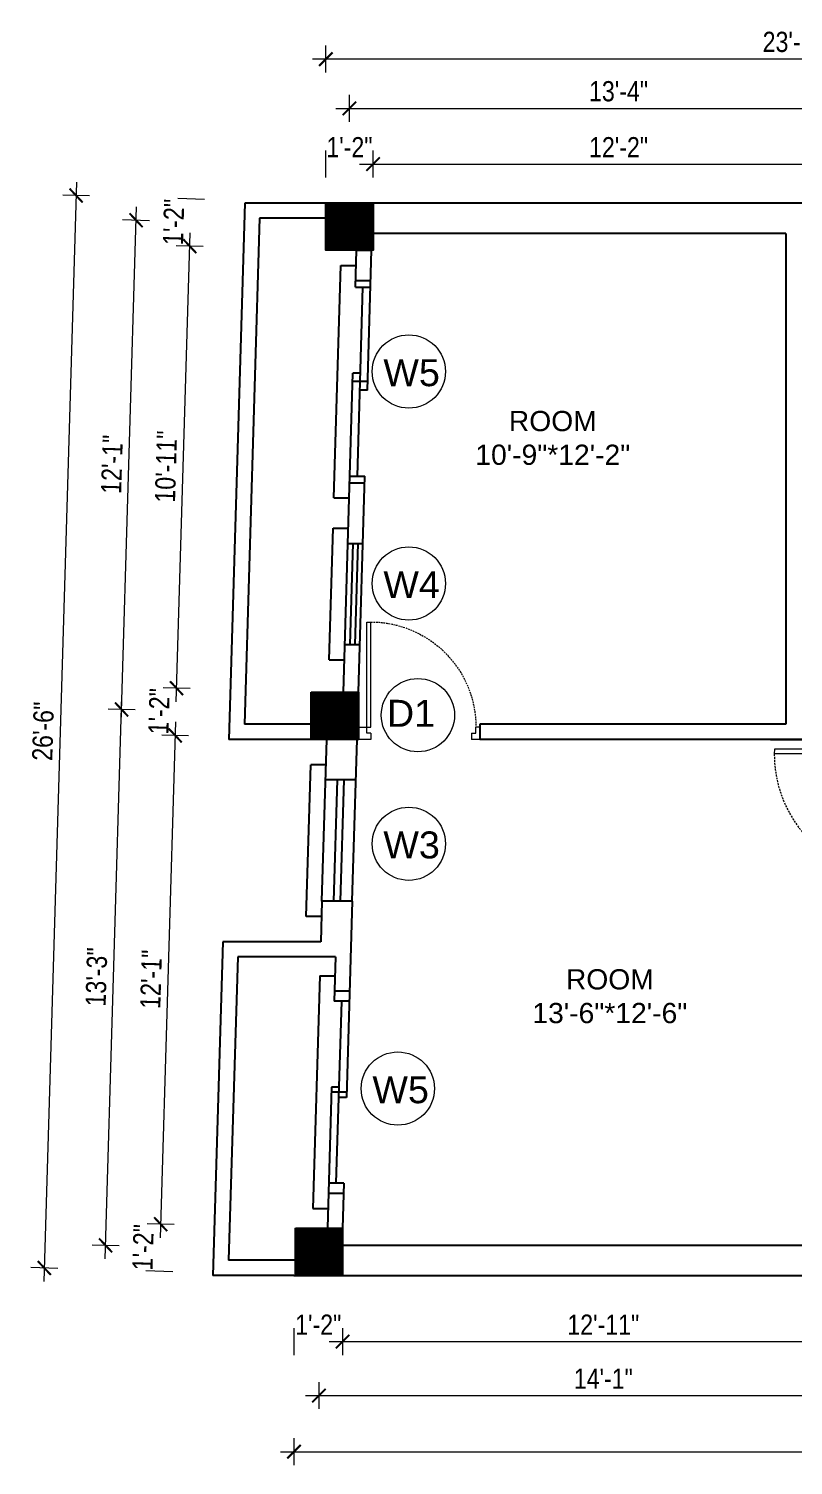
# Model space of a CAD drawing. Header units: inches. Extents: x -4962553 to -4957717, y -3263817 to -3261572.
# Drawn here: x -4961021.2 to -4960794.4, y -3262255.5 to -3261829.4 of the extents above; entities that cross this region are included whole.
import ezdxf

# ---------------------------------------------------------------- set-up
doc = ezdxf.new("R2010")
doc.units = ezdxf.units.IN
doc.header["$LTSCALE"] = 2
doc.header["$MEASUREMENT"] = 0
doc.header["$PDMODE"] = 34
doc.linetypes.add('HIDDEN', pattern=[0.375, 0.25, -0.125])
doc.layers.get('0').update_dxf_attribs({"linetype": 'CONTINUOUS'})
doc.layers.get('DEFPOINTS').update_dxf_attribs({"color": 141, "linetype": 'CONTINUOUS'})
doc.layers.add('A-Hatch', color=7, linetype='CONTINUOUS')
for name, color, linetype, lineweight in [('Annotate-Lite.w', 177, 'CONTINUOUS', 9), ('DIM 1-100', 4, 'CONTINUOUS', 13), ('Door-Window.w', 4, 'CONTINUOUS', 15), ('TEXT', 181, 'CONTINUOUS', 25)]:
    doc.layers.add(name, color=color, linetype=linetype, lineweight=lineweight)
doc.styles.add('arial.', font='arial.ttf')
doc.styles.add('gaurav', font='arial.ttf')
doc.styles.get("Standard").update_dxf_attribs({"font": 'ARIALN.TTF'})
doc.dimstyles.new('1 by 96', dxfattribs={"dimtxt": 6, "dimasz": 4, "dimexe": 4, "dimexo": 4, "dimgap": 2, "dimtad": 1, "dimdec": 0, "dimzin": 0, "dimdsep": 46, "dimlunit": 4, "dimtxsty": 'Standard', "dimblk": 'ARCHTICK', "dimcen": 0, "dimdle": 4, "dimadec": 0, "dimazin": 0, "dimtfac": 1, "dimtdec": 0, "dimtix": 1, "dimtofl": 0, "dimtmove": 1, "dimatfit": 3, "dimldrblk": 'ARCHTICK', "dimfxl": 4, "dimfxlon": 1, "dimtolj": 1, "dimtzin": 0, "dimlwd": -1, "dimlwe": -1, "dimarcsym": 0})

# ---------------------------------------------------------------- blocks, each defined once
blk = doc.blocks.new('3-0')
at = {"ltscale": 3}
for p, q in [((11063.05, 10097.68), (11065.97, 10099.9)), ((11065.25, 10097.81), (11066.71, 10098.92)), ((11065.97, 10099.9), (11066.71, 10098.92)), ((11063.05, 10097.68), (11064.53, 10095.73)), ((11065.99, 10096.84), (11064.53, 10095.73)), ((11065.99, 10096.84), (11065.25, 10097.81)), ((11085.5, 10074.13), (11110.32, 10092.96)), ((11086.24, 10073.15), (11111.05, 10091.97)), ((11111.05, 10091.97), (11110.32, 10092.96)), ((11084.04, 10073.02), (11082.57, 10071.91)), ((11084.04, 10073.02), (11084.78, 10072.04)), ((11084.78, 10072.04), (11086.24, 10073.15)), ((11086.24, 10073.15), (11085.5, 10074.13)), ((11087.72, 10071.2), (11086.24, 10073.15)), ((11082.57, 10071.91), (11084.79, 10068.98)), ((11084.79, 10068.98), (11087.72, 10071.2))]:
    blk.add_line(p, q, dxfattribs=at)
at = {"layer": 'Door-Window.w', "color": 9, "linetype": 'HIDDEN', "lineweight": 18}
blk.add_arc((11085.5, 10074.13), 31.16, 37.1906, 127.1465, dxfattribs=at)
blk = doc.blocks.new('*D1372')
at = {"layer": 'DEFPOINTS', "color": 0, "ltscale": 0.5, "transparency": 16777216}
for p in [(-4960919.04, -3261869.55), (-4960933.04, -3261881.09), (-4960919.04, -3261881.09)]:
    blk.add_point(p, dxfattribs=at)
at = {"layer": 'DIM 1-100', "color": 0, "ltscale": 0.5, "transparency": 16777216}
for p, q in [((-4960933.04, -3261873.55), (-4960933.04, -3261865.55)), ((-4960919.04, -3261873.55), (-4960919.04, -3261865.55))]:
    blk.add_line(p, q, dxfattribs=at)
at = {"layer": 'DIM 1-100', "color": 0, "ltscale": 0.5, "transparency": 16777216, "insert": (-4960926.04, -3261864.54), "char_height": 6, "attachment_point": 5}
blk.add_mtext('\\A1;1\'-2"', dxfattribs=at)
blk = doc.blocks.new('_ArchTick')
at = {"color": 0, "linetype": 'ByBlock', "const_width": 0.15}
blk.add_lwpolyline([(-0.5, -0.5), (0.5, 0.5)], dxfattribs=at)
blk = doc.blocks.new('*D1373')
at = {"layer": 'DEFPOINTS', "color": 0, "ltscale": 0.5, "transparency": 16777216}
for p in [(-4960773.4, -3261869.55), (-4960919.04, -3261881.09), (-4960773.4, -3261881.09)]:
    blk.add_point(p, dxfattribs=at)
at = {"layer": 'DIM 1-100', "color": 0, "ltscale": 0.5, "transparency": 16777216}
for p, q in [((-4960919.04, -3261873.55), (-4960919.04, -3261865.55)), ((-4960773.4, -3261873.55), (-4960773.4, -3261865.55)), ((-4960923.04, -3261869.55), (-4960769.4, -3261869.55))]:
    blk.add_line(p, q, dxfattribs=at)
at = {"layer": 'DIM 1-100', "color": 0, "ltscale": 0.5, "transparency": 16777216, "xscale": 4, "yscale": 4, "zscale": 4, "rotation": 180}
blk.add_blockref('_ArchTick', (-4960919.04, -3261869.55), dxfattribs=at)
at = {"layer": 'DIM 1-100', "color": 0, "ltscale": 0.5, "transparency": 16777216, "xscale": 4, "yscale": 4, "zscale": 4}
blk.add_blockref('_ArchTick', (-4960773.4, -3261869.55), dxfattribs=at)
at = {"layer": 'DIM 1-100', "color": 0, "ltscale": 0.5, "transparency": 16777216, "insert": (-4960846.22, -3261864.54), "char_height": 6, "attachment_point": 5}
blk.add_mtext('\\A1;12\'-2"', dxfattribs=at)
blk = doc.blocks.new('*D1379')
at = {"layer": 'DEFPOINTS', "color": 0, "ltscale": 0.5, "transparency": 16777216}
for p in [(-4960766.4, -3261853.03), (-4960926.04, -3261888.09), (-4960766.4, -3261888.09)]:
    blk.add_point(p, dxfattribs=at)
at = {"layer": 'DIM 1-100', "color": 0, "ltscale": 0.5, "transparency": 16777216}
for p, q in [((-4960926.04, -3261857.03), (-4960926.04, -3261849.03)), ((-4960766.4, -3261857.03), (-4960766.4, -3261849.03)), ((-4960930.04, -3261853.03), (-4960762.4, -3261853.03))]:
    blk.add_line(p, q, dxfattribs=at)
at = {"layer": 'DIM 1-100', "color": 0, "ltscale": 0.5, "transparency": 16777216, "xscale": 4, "yscale": 4, "zscale": 4, "rotation": 180}
blk.add_blockref('_ArchTick', (-4960926.04, -3261853.03), dxfattribs=at)
at = {"layer": 'DIM 1-100', "color": 0, "ltscale": 0.5, "transparency": 16777216, "xscale": 4, "yscale": 4, "zscale": 4}
blk.add_blockref('_ArchTick', (-4960766.4, -3261853.03), dxfattribs=at)
at = {"layer": 'DIM 1-100', "color": 0, "ltscale": 0.5, "transparency": 16777216, "insert": (-4960846.22, -3261847.97), "char_height": 6, "attachment_point": 5}
blk.add_mtext('\\A1;13\'-4"', dxfattribs=at)
blk = doc.blocks.new('*D1382')
at = {"layer": 'DEFPOINTS', "color": 0, "ltscale": 0.5, "transparency": 16777216}
for p in [(-4960933.04, -3261838.39), (-4960933.04, -3261881.09), (-4960656.4, -3261881.09)]:
    blk.add_point(p, dxfattribs=at)
at = {"layer": 'DIM 1-100', "color": 0, "ltscale": 0.5, "transparency": 16777216}
for p, q in [((-4960933.04, -3261842.39), (-4960933.04, -3261834.39)), ((-4960656.4, -3261842.39), (-4960656.4, -3261834.39)), ((-4960652.4, -3261838.39), (-4960937.04, -3261838.39))]:
    blk.add_line(p, q, dxfattribs=at)
at = {"layer": 'DIM 1-100', "color": 0, "ltscale": 0.5, "transparency": 16777216, "xscale": 4, "yscale": 4, "zscale": 4, "rotation": 180}
blk.add_blockref('_ArchTick', (-4960933.04, -3261838.39), dxfattribs=at)
at = {"layer": 'DIM 1-100', "color": 0, "ltscale": 0.5, "transparency": 16777216, "xscale": 4, "yscale": 4, "zscale": 4}
blk.add_blockref('_ArchTick', (-4960656.4, -3261838.39), dxfattribs=at)
at = {"layer": 'DIM 1-100', "color": 0, "ltscale": 0.5, "transparency": 16777216, "insert": (-4960794.72, -3261833.33), "char_height": 6, "attachment_point": 5}
blk.add_mtext('\\A1;23\'-1"', dxfattribs=at)
blk = doc.blocks.new('*D1384')
at = {"layer": 'DEFPOINTS', "color": 0, "ltscale": 0.5, "transparency": 16777216}
for p in [(-4960977.31, -3262025.03), (-4960937.35, -3262026.22), (-4960937.77, -3262040.22)]:
    blk.add_point(p, dxfattribs=at)
at = {"layer": 'DIM 1-100', "color": 0, "ltscale": 0.5, "transparency": 16777216}
for p, q in [((-4960973.31, -3262025.15), (-4960981.31, -3262024.91)), ((-4960973.73, -3262039.15), (-4960981.72, -3262038.91))]:
    blk.add_line(p, q, dxfattribs=at)
at = {"layer": 'DIM 1-100', "color": 0, "ltscale": 0.5, "transparency": 16777216, "insert": (-4960982.53, -3262031.88), "char_height": 6, "attachment_point": 5, "rotation": 88.2969}
blk.add_mtext('\\A1;1\'-2"', dxfattribs=at)
blk = doc.blocks.new('*D1385')
at = {"layer": 'DEFPOINTS', "color": 0, "ltscale": 0.5, "transparency": 16777216}
for p in [(-4960937.77, -3262040.22), (-4960982.04, -3262184.03), (-4960942.08, -3262185.22)]:
    blk.add_point(p, dxfattribs=at)
at = {"layer": 'DIM 1-100', "color": 0, "ltscale": 0.5, "transparency": 16777216}
for p, q in [((-4960977.61, -3262035.03), (-4960982.16, -3262188.03)), ((-4960973.73, -3262039.15), (-4960981.72, -3262038.91)), ((-4960978.04, -3262184.15), (-4960986.04, -3262183.91))]:
    blk.add_line(p, q, dxfattribs=at)
at = {"layer": 'DIM 1-100', "color": 0, "ltscale": 0.5, "transparency": 16777216, "xscale": 4, "yscale": 4, "zscale": 4}
for p, rotation in [((-4960977.73, -3262039.03), 88.29686496295265), ((-4960982.04, -3262184.03), 268.2968649629526)]:
    blk.add_blockref('_ArchTick', p, dxfattribs=dict(at, rotation=rotation))
at = {"layer": 'DIM 1-100', "color": 0, "ltscale": 0.5, "transparency": 16777216, "insert": (-4960984.89, -3262111.38), "char_height": 6, "attachment_point": 5, "rotation": 88.2969}
blk.add_mtext('\\A1;12\'-1"', dxfattribs=at)
blk = doc.blocks.new('*D1386')
at = {"layer": 'DEFPOINTS', "color": 0, "ltscale": 0.5, "transparency": 16777216}
for p in [(-4960942.08, -3262185.22), (-4960982.45, -3262198.03), (-4960942.49, -3262199.22)]:
    blk.add_point(p, dxfattribs=at)
at = {"layer": 'DIM 1-100', "color": 0, "ltscale": 0.5, "transparency": 16777216}
for p, q in [((-4960978.04, -3262184.15), (-4960986.04, -3262183.91)), ((-4960978.46, -3262198.15), (-4960986.45, -3262197.91))]:
    blk.add_line(p, q, dxfattribs=at)
at = {"layer": 'DIM 1-100', "color": 0, "ltscale": 0.5, "transparency": 16777216, "insert": (-4960987.26, -3262190.88), "char_height": 6, "attachment_point": 5, "rotation": 88.2969}
blk.add_mtext('\\A1;1\'-2"', dxfattribs=at)
blk = doc.blocks.new('*D1387')
at = {"layer": 'DEFPOINTS', "color": 0, "ltscale": 0.5, "transparency": 16777216}
for p in [(-4960973.41, -3261893.89), (-4960933.04, -3261895.09), (-4960937.35, -3262026.22)]:
    blk.add_point(p, dxfattribs=at)
at = {"layer": 'DIM 1-100', "color": 0, "ltscale": 0.5, "transparency": 16777216}
for p, q in [((-4960977.43, -3262029.03), (-4960973.29, -3261889.89)), ((-4960969.41, -3261894.01), (-4960977.41, -3261893.77)), ((-4960973.31, -3262025.15), (-4960981.31, -3262024.91))]:
    blk.add_line(p, q, dxfattribs=at)
at = {"layer": 'DIM 1-100', "color": 0, "ltscale": 0.5, "transparency": 16777216, "xscale": 4, "yscale": 4, "zscale": 4}
for p, rotation in [((-4960973.41, -3261893.89), 88.29686496295265), ((-4960977.31, -3262025.03), 268.2968649629526)]:
    blk.add_blockref('_ArchTick', p, dxfattribs=dict(at, rotation=rotation))
at = {"layer": 'DIM 1-100', "color": 0, "ltscale": 0.5, "transparency": 16777216, "insert": (-4960980.42, -3261959.31), "char_height": 6, "attachment_point": 5, "rotation": 88.2969}
blk.add_mtext('\\A1;10\'-11"', dxfattribs=at)
blk = doc.blocks.new('*D1388')
at = {"layer": 'DEFPOINTS', "color": 0, "ltscale": 0.5, "transparency": 16777216}
for p in [(-4960972.99, -3261879.9), (-4960933.04, -3261881.09), (-4960933.04, -3261895.09)]:
    blk.add_point(p, dxfattribs=at)
at = {"layer": 'DIM 1-100', "color": 0, "ltscale": 0.5, "transparency": 16777216}
for p, q in [((-4960969, -3261880.02), (-4960976.99, -3261879.78)), ((-4960969.41, -3261894.01), (-4960977.41, -3261893.77))]:
    blk.add_line(p, q, dxfattribs=at)
at = {"layer": 'DIM 1-100', "color": 0, "ltscale": 0.5, "transparency": 16777216, "insert": (-4960978.21, -3261886.75), "char_height": 6, "attachment_point": 5, "rotation": 88.2969}
blk.add_mtext('\\A1;1\'-2"', dxfattribs=at)
blk = doc.blocks.new('*D1389')
at = {"layer": 'DEFPOINTS', "color": 0, "ltscale": 0.5, "transparency": 16777216}
for p in [(-4960993.63, -3262031.33), (-4960930.35, -3262033.22), (-4960935.08, -3262192.22)]:
    blk.add_point(p, dxfattribs=at)
at = {"layer": 'DIM 1-100', "color": 0, "ltscale": 0.5, "transparency": 16777216}
for p, q in [((-4960998.48, -3262194.33), (-4960993.52, -3262027.34)), ((-4960989.64, -3262031.45), (-4960997.63, -3262031.22)), ((-4960994.36, -3262190.45), (-4961002.36, -3262190.22))]:
    blk.add_line(p, q, dxfattribs=at)
at = {"layer": 'DIM 1-100', "color": 0, "ltscale": 0.5, "transparency": 16777216, "xscale": 4, "yscale": 4, "zscale": 4}
for p, rotation in [((-4960993.63, -3262031.33), 88.29686496677859), ((-4960998.36, -3262190.33), 268.2968649667786)]:
    blk.add_blockref('_ArchTick', p, dxfattribs=dict(at, rotation=rotation))
at = {"layer": 'DIM 1-100', "color": 0, "ltscale": 0.5, "transparency": 16777216, "insert": (-4961001.06, -3262110.68), "char_height": 6, "attachment_point": 5, "rotation": 88.2969}
blk.add_mtext('\\A1;13\'-3"', dxfattribs=at)
blk = doc.blocks.new('*D1390')
at = {"layer": 'DEFPOINTS', "color": 0, "ltscale": 0.5, "transparency": 16777216}
for p in [(-4960989.32, -3261886.21), (-4960926.04, -3261888.09), (-4960930.35, -3262033.22)]:
    blk.add_point(p, dxfattribs=at)
at = {"layer": 'DIM 1-100', "color": 0, "ltscale": 0.5, "transparency": 16777216}
for p, q in [((-4960993.75, -3262035.33), (-4960989.2, -3261882.21)), ((-4960985.32, -3261886.33), (-4960993.32, -3261886.09)), ((-4960989.64, -3262031.45), (-4960997.63, -3262031.22))]:
    blk.add_line(p, q, dxfattribs=at)
at = {"layer": 'DIM 1-100', "color": 0, "ltscale": 0.5, "transparency": 16777216, "xscale": 4, "yscale": 4, "zscale": 4}
for p, rotation in [((-4960989.32, -3261886.21), 88.29686496681028), ((-4960993.63, -3262031.33), 268.2968649668103)]:
    blk.add_blockref('_ArchTick', p, dxfattribs=dict(at, rotation=rotation))
at = {"layer": 'DIM 1-100', "color": 0, "ltscale": 0.5, "transparency": 16777216, "insert": (-4960996.49, -3261958.62), "char_height": 6, "attachment_point": 5, "rotation": 88.2969}
blk.add_mtext('\\A1;12\'-1"', dxfattribs=at)
blk = doc.blocks.new('*D1391')
at = {"layer": 'DEFPOINTS', "color": 0, "ltscale": 0.5, "transparency": 16777216}
for p in [(-4960933.04, -3261881.09), (-4961016.56, -3262197.01), (-4960942.49, -3262199.22)]:
    blk.add_point(p, dxfattribs=at)
at = {"layer": 'DIM 1-100', "color": 0, "ltscale": 0.5, "transparency": 16777216}
for p, q in [((-4961006.98, -3261874.89), (-4961016.68, -3262201.01)), ((-4961003.11, -3261879.01), (-4961011.1, -3261878.77)), ((-4961012.56, -3262197.13), (-4961020.56, -3262196.9))]:
    blk.add_line(p, q, dxfattribs=at)
at = {"layer": 'DIM 1-100', "color": 0, "ltscale": 0.5, "transparency": 16777216, "xscale": 4, "yscale": 4, "zscale": 4}
for p, rotation in [((-4961007.1, -3261878.89), 88.29686496680357), ((-4961016.56, -3262197.01), 268.2968649668036)]:
    blk.add_blockref('_ArchTick', p, dxfattribs=dict(at, rotation=rotation))
at = {"layer": 'DIM 1-100', "color": 0, "ltscale": 0.5, "transparency": 16777216, "insert": (-4961016.89, -3262037.8), "char_height": 6, "attachment_point": 5, "rotation": 88.2969}
blk.add_mtext('\\A1;26\'-6"', dxfattribs=at)
blk = doc.blocks.new('*D1392')
at = {"layer": 'DEFPOINTS', "color": 0, "ltscale": 0.5, "transparency": 16777216}
for p in [(-4960942.49, -3262199.22), (-4960928.08, -3262199.22), (-4960928.08, -3262218.84)]:
    blk.add_point(p, dxfattribs=at)
at = {"layer": 'DIM 1-100', "color": 0, "ltscale": 0.5, "transparency": 16777216}
for p, q in [((-4960942.49, -3262214.84), (-4960942.49, -3262222.84)), ((-4960928.08, -3262214.84), (-4960928.08, -3262222.84))]:
    blk.add_line(p, q, dxfattribs=at)
at = {"layer": 'DIM 1-100', "color": 0, "ltscale": 0.5, "transparency": 16777216, "insert": (-4960935.29, -3262213.83), "char_height": 6, "attachment_point": 5}
blk.add_mtext('\\A1;1\'-2"', dxfattribs=at)
blk = doc.blocks.new('*D1393')
at = {"layer": 'DEFPOINTS', "color": 0, "ltscale": 0.5, "transparency": 16777216}
for p in [(-4960928.08, -3262199.22), (-4960773.4, -3262199.22), (-4960773.4, -3262218.84)]:
    blk.add_point(p, dxfattribs=at)
at = {"layer": 'DIM 1-100', "color": 0, "ltscale": 0.5, "transparency": 16777216}
for p, q in [((-4960928.08, -3262214.84), (-4960928.08, -3262222.84)), ((-4960773.4, -3262214.84), (-4960773.4, -3262222.84)), ((-4960932.08, -3262218.84), (-4960769.4, -3262218.84))]:
    blk.add_line(p, q, dxfattribs=at)
at = {"layer": 'DIM 1-100', "color": 0, "ltscale": 0.5, "transparency": 16777216, "xscale": 4, "yscale": 4, "zscale": 4, "rotation": 180}
blk.add_blockref('_ArchTick', (-4960928.08, -3262218.84), dxfattribs=at)
at = {"layer": 'DIM 1-100', "color": 0, "ltscale": 0.5, "transparency": 16777216, "xscale": 4, "yscale": 4, "zscale": 4}
blk.add_blockref('_ArchTick', (-4960773.4, -3262218.84), dxfattribs=at)
at = {"layer": 'DIM 1-100', "color": 0, "ltscale": 0.5, "transparency": 16777216, "insert": (-4960850.74, -3262213.83), "char_height": 6, "attachment_point": 5}
blk.add_mtext('\\A1;12\'-11"', dxfattribs=at)
blk = doc.blocks.new('*D1397')
at = {"layer": 'DEFPOINTS', "color": 0, "ltscale": 0.5, "transparency": 16777216}
for p in [(-4960935.08, -3262192.22), (-4960766.4, -3262192.22), (-4960766.4, -3262234.85)]:
    blk.add_point(p, dxfattribs=at)
at = {"layer": 'DIM 1-100', "color": 0, "ltscale": 0.5, "transparency": 16777216}
for p, q in [((-4960935.08, -3262230.85), (-4960935.08, -3262238.85)), ((-4960766.4, -3262230.85), (-4960766.4, -3262238.85)), ((-4960939.08, -3262234.85), (-4960762.4, -3262234.85))]:
    blk.add_line(p, q, dxfattribs=at)
at = {"layer": 'DIM 1-100', "color": 0, "ltscale": 0.5, "transparency": 16777216, "xscale": 4, "yscale": 4, "zscale": 4, "rotation": 180}
blk.add_blockref('_ArchTick', (-4960935.08, -3262234.85), dxfattribs=at)
at = {"layer": 'DIM 1-100', "color": 0, "ltscale": 0.5, "transparency": 16777216, "xscale": 4, "yscale": 4, "zscale": 4}
blk.add_blockref('_ArchTick', (-4960766.4, -3262234.85), dxfattribs=at)
at = {"layer": 'DIM 1-100', "color": 0, "ltscale": 0.5, "transparency": 16777216, "insert": (-4960850.74, -3262229.84), "char_height": 6, "attachment_point": 5}
blk.add_mtext('\\A1;14\'-1"', dxfattribs=at)
blk = doc.blocks.new('*D1399')
at = {"layer": 'DEFPOINTS', "color": 0, "ltscale": 0.5, "transparency": 16777216}
for p in [(-4960942.49, -3262199.22), (-4960593.04, -3262199.22), (-4960593.04, -3262251.54)]:
    blk.add_point(p, dxfattribs=at)
at = {"layer": 'DIM 1-100', "color": 0, "ltscale": 0.5, "transparency": 16777216}
for p, q in [((-4960942.49, -3262247.54), (-4960942.49, -3262255.54)), ((-4960593.04, -3262247.54), (-4960593.04, -3262255.54)), ((-4960946.49, -3262251.54), (-4960589.04, -3262251.54))]:
    blk.add_line(p, q, dxfattribs=at)
at = {"layer": 'DIM 1-100', "color": 0, "ltscale": 0.5, "transparency": 16777216, "xscale": 4, "yscale": 4, "zscale": 4, "rotation": 180}
blk.add_blockref('_ArchTick', (-4960942.49, -3262251.54), dxfattribs=at)
at = {"layer": 'DIM 1-100', "color": 0, "ltscale": 0.5, "transparency": 16777216, "xscale": 4, "yscale": 4, "zscale": 4}
blk.add_blockref('_ArchTick', (-4960593.04, -3262251.54), dxfattribs=at)
at = {"layer": 'DIM 1-100', "color": 0, "ltscale": 0.5, "transparency": 16777216, "insert": (-4960767.77, -3262246.48), "char_height": 6, "attachment_point": 5}
blk.add_mtext('\\A1;29\'-1"', dxfattribs=at)

msp = doc.modelspace()

# ---------------------------------------------------------------- hatches: boundary and pattern name
at = {"layer": 'A-Hatch', "ltscale": 0.5}
h = msp.add_hatch(dxfattribs=at)
h.set_pattern_fill('ANSI31', color=256)
h.set_pattern_definition([(45, (14175.84177, 2790.2404), (-0.0883883476483, 0.0883883476483), [])])
h.paths.add_polyline_path([(-4960919.04, -3261881.09), (-4960933.04, -3261881.09), (-4960933.04, -3261895.09), (-4960919.04, -3261895.09)])
h = msp.add_hatch(dxfattribs=at)
h.set_pattern_fill('ANSI31', color=256)
h.set_pattern_definition([(45, (14171.52656, 2645.11344), (-0.0883883476483, 0.0883883476483), [])])
h.paths.add_polyline_path([(-4960923.35, -3262026.22), (-4960937.35, -3262026.22), (-4960937.35, -3262040.22), (-4960923.35, -3262040.22)])
h = msp.add_hatch(dxfattribs=at)
h.set_pattern_fill('ANSI31', color=256)
h.set_pattern_definition([(45, (14166.79884, 2486.11344), (-0.0883883476483, 0.0883883476483), [])])
h.paths.add_polyline_path([(-4960928.08, -3262185.22), (-4960942.08, -3262185.22), (-4960942.08, -3262199.22), (-4960928.08, -3262199.22)])

# ---------------------------------------------------------------- linework, layer by layer
at = {"ltscale": 0.5}
for p, q in [((-4960957.05, -3261881.09), (-4960961.78, -3262040.22)), ((-4960933.04, -3261881.09), (-4960957.05, -3261881.09)), ((-4960638.4, -3261881.09), (-4960933.04, -3261881.09)), ((-4960952.68, -3261885.59), (-4960957.14, -3262035.72)), ((-4960933.04, -3261885.59), (-4960952.68, -3261885.59)), ((-4960796.64, -3261890.09), (-4960919.04, -3261890.09)), ((-4960796.64, -3261890.09), (-4960796.64, -3262035.72)), ((-4960924.28, -3261906.09), (-4960923.95, -3261895.09)), ((-4960923.95, -3261895.09), (-4960919.45, -3261895.09)), ((-4960920.69, -3261936.59), (-4960919.45, -3261895.09)), ((-4960930.64, -3261968.59), (-4960928.59, -3261899.59)), ((-4960928.59, -3261899.59), (-4960924.09, -3261899.59)), ((-4960924.22, -3261904.09), (-4960919.72, -3261904.09)), ((-4960924.28, -3261906.09), (-4960919.78, -3261906.09)), ((-4960923.69, -3261962.09), (-4960922.03, -3261906.09)), ((-4960927.85, -3262026.22), (-4960925.04, -3261931.59)), ((-4960920.61, -3261934.09), (-4960925.11, -3261934.09)), ((-4960922.79, -3261931.59), (-4960925.04, -3261931.59)), ((-4960920.69, -3261936.59), (-4960922.94, -3261936.59)), ((-4960926.01, -3261964.09), (-4960921.5, -3261964.09)), ((-4960925.95, -3261962.09), (-4960921.44, -3261962.09)), ((-4960923.35, -3262026.22), (-4960921.44, -3261962.09)), ((-4960930.64, -3261968.59), (-4960926.14, -3261968.59)), ((-4960932.07, -3262016.59), (-4960930.91, -3261977.59)), ((-4960930.91, -3261977.59), (-4960926.41, -3261977.59)), ((-4960926.54, -3261982.09), (-4960922.04, -3261982.09)), ((-4960925.04, -3261982.09), (-4960925.93, -3262012.09)), ((-4960923.54, -3261982.09), (-4960924.43, -3262012.09)), ((-4960927.43, -3262012.09), (-4960922.93, -3262012.09)), ((-4960932.07, -3262016.59), (-4960927.57, -3262016.59)), ((-4960937.35, -3262035.72), (-4960957.14, -3262035.72)), ((-4960796.64, -3262035.72), (-4960887.35, -3262035.72)), ((-4960887.35, -3262035.72), (-4960887.35, -3262040.22)), ((-4960937.35, -3262040.22), (-4960961.78, -3262040.22)), ((-4960934.2, -3262088.22), (-4960932.77, -3262040.22)), ((-4960925.19, -3262088.22), (-4960923.77, -3262040.22)), ((-4960782.23, -3262040.22), (-4960887.35, -3262040.22)), ((-4960801.14, -3262040.22), (-4960706.4, -3262040.22)), ((-4960938.83, -3262092.72), (-4960937.5, -3262047.72)), ((-4960932.99, -3262047.72), (-4960937.5, -3262047.72)), ((-4960924.12, -3262052.22), (-4960933.13, -3262052.22)), ((-4960930.7, -3262088.22), (-4960929.63, -3262052.22)), ((-4960928.7, -3262088.22), (-4960927.63, -3262052.22)), ((-4960934.2, -3262088.22), (-4960934.55, -3262100.22)), ((-4960925.19, -3262088.22), (-4960934.2, -3262088.22)), ((-4960925.19, -3262088.22), (-4960926.92, -3262146.4)), ((-4960934.33, -3262092.72), (-4960938.83, -3262092.72)), ((-4960963.56, -3262100.22), (-4960966.51, -3262199.22)), ((-4960934.55, -3262100.22), (-4960963.56, -3262100.22)), ((-4960959.19, -3262104.72), (-4960961.87, -3262194.72)), ((-4960930.19, -3262104.72), (-4960959.19, -3262104.72)), ((-4960930.19, -3262104.72), (-4960930.58, -3262117.9)), ((-4960934.86, -3262110.4), (-4960936.91, -3262179.4)), ((-4960934.86, -3262110.4), (-4960930.36, -3262110.4)), ((-4960926.08, -3262117.9), (-4960930.58, -3262117.9)), ((-4960925.99, -3262114.9), (-4960930.49, -3262114.9)), ((-4960929.93, -3262171.9), (-4960928.33, -3262117.9)), ((-4960931.34, -3262143.4), (-4960932.58, -3262185.08)), ((-4960929.09, -3262143.4), (-4960931.34, -3262143.4)), ((-4960926.88, -3262144.9), (-4960931.38, -3262144.9)), ((-4960926.92, -3262146.4), (-4960929.17, -3262146.4)), ((-4960927.68, -3262171.9), (-4960932.18, -3262171.9)), ((-4960927.68, -3262171.9), (-4960928.08, -3262185.22)), ((-4960927.77, -3262174.9), (-4960932.27, -3262174.9)), ((-4960936.91, -3262179.4), (-4960932.41, -3262179.4)), ((-4960928.08, -3262190.22), (-4960773.4, -3262190.22)), ((-4960942.08, -3262194.72), (-4960961.87, -3262194.72)), ((-4960942.49, -3262199.22), (-4960966.51, -3262199.22)), ((-4960942.49, -3262199.22), (-4960593.04, -3262199.22))]:
    msp.add_line(p, q, dxfattribs=at)
for points in [[(-4960933.04, -3261881.09), (-4960919.04, -3261881.09), (-4960919.04, -3261895.09), (-4960933.04, -3261895.09)], [(-4960937.35, -3262026.22), (-4960923.35, -3262026.22), (-4960923.35, -3262040.22), (-4960937.35, -3262040.22)], [(-4960942.08, -3262185.22), (-4960928.08, -3262185.22), (-4960928.08, -3262199.22), (-4960942.08, -3262199.22)]]:
    msp.add_lwpolyline(points, close=True, dxfattribs=at)
at = {"layer": 'Annotate-Lite.w', "ltscale": 0.005}
for centre in [(-4960908.43, -3261931.08), (-4960908.43, -3261993.96), (-4960905.73, -3262033.03), (-4960908.43, -3262071.17), (-4960911.69, -3262143.79)]:
    msp.add_circle(centre, 10.86, dxfattribs=at)

# ---------------------------------------------------------------- block references
at = {"layer": 'Door-Window.w', "linetype": 'ByBlock'}
for p, xscale, yscale, zscale, rotation in [((-4962253.85, -3276953.06), -0.9997907823099139, 0.9997907820742985, 0.9997907822730241, 307.1524242959098), ((-4943361.07, -3260487.97), 1.166422579283982, 1.166422579009098, 1.166422579240944, 142.8475757026006)]:
    msp.add_blockref('3-0', p, dxfattribs=dict(at, xscale=xscale, yscale=yscale, zscale=zscale, rotation=rotation))

# ---------------------------------------------------------------- texts
at = {"layer": 'Annotate-Lite.w', "ltscale": 0.005, "char_height": 8, "attachment_point": 1, "style": 'gaurav'}
for s, insert in [('W5', (-4960915.98, -3261927.43)), ('W4', (-4960915.98, -3261990.31)), ('W3', (-4960915.98, -3262067.52)), ('W5', (-4960919.23, -3262140.14))]:
    msp.add_mtext_dynamic_manual_height_columns(s, width=8, gutter_width=100, heights=[0], dxfattribs=dict(at, insert=insert))
at = {"layer": 'Annotate-Lite.w', "ltscale": 0.005, "insert": (-4960900.64, -3262028.48), "char_height": 8, "attachment_point": 3, "rotation": 359.9618, "style": 'gaurav'}
msp.add_mtext_dynamic_manual_height_columns('D1', width=8, gutter_width=100, heights=[0], dxfattribs=at)
at = {"layer": 'TEXT', "lineweight": -2, "char_height": 6, "attachment_point": 5, "style": 'arial.'}
for s, insert in [('ROOM\\P10\'-9"*12\'-2"', (-4960865.72, -3261950.81)), ('ROOM\\P13\'-6"*12\'-6"', (-4960848.8, -3262116.43))]:
    msp.add_mtext_dynamic_manual_height_columns(s, width=45.7314, gutter_width=30, heights=[0], dxfattribs=dict(at, insert=insert))

# ---------------------------------------------------------------- dimensions: what is measured, and where the dimension line sits
at = {"layer": 'DIM 1-100', "ltscale": 0.5}
for base, p1, p2, picture, middle in [((-4960933.04, -3261838.39), (-4960656.4, -3261881.09), (-4960933.04, -3261881.09), '*D1382', (-4960794.72, -3261833.33)), ((-4960766.4, -3261853.03), (-4960926.04, -3261888.09), (-4960766.4, -3261888.09), '*D1379', (-4960846.22, -3261847.97)), ((-4960919.04, -3261869.55), (-4960933.04, -3261881.09), (-4960919.04, -3261881.09), '*D1372', (-4960926.04, -3261864.54)), ((-4960773.4, -3261869.55), (-4960919.04, -3261881.09), (-4960773.4, -3261881.09), '*D1373', (-4960846.22, -3261864.54)), ((-4960766.4, -3262234.85), (-4960935.08, -3262192.22), (-4960766.4, -3262192.22), '*D1397', (-4960850.74, -3262229.84)), ((-4960593.04, -3262251.54), (-4960942.49, -3262199.22), (-4960593.04, -3262199.22), '*D1399', (-4960767.77, -3262246.48)), ((-4960928.08, -3262218.84), (-4960942.49, -3262199.22), (-4960928.08, -3262199.22), '*D1392', (-4960935.29, -3262213.83)), ((-4960773.4, -3262218.84), (-4960928.08, -3262199.22), (-4960773.4, -3262199.22), '*D1393', (-4960850.74, -3262213.83))]:
    dim = msp.add_linear_dim(base=base, p1=p1, p2=p2, dimstyle='1 by 96', dxfattribs=at)
    dim.commit()
    dim.dimension.update_dxf_attribs({"geometry": picture, "text_midpoint": middle})
for p1, p2, distance, picture, middle in [((-4960933.04, -3261881.09), (-4960942.49, -3262199.22), -74.1, '*D1391', (-4961016.89, -3262037.8)), ((-4960937.77, -3262040.22), (-4960937.35, -3262026.22), 39.98, '*D1384', (-4960982.53, -3262031.88)), ((-4960935.08, -3262192.22), (-4960930.35, -3262033.22), 63.31, '*D1389', (-4961001.06, -3262110.68))]:
    dim = msp.add_aligned_dim(p1=p1, p2=p2, distance=distance, dimstyle='1 by 96', dxfattribs=at)
    dim.commit()
    dim.dimension.update_dxf_attribs({"geometry": picture, "text_midpoint": middle})
for base, p1, p2, picture, middle in [((-4960972.99, -3261879.9), (-4960933.04, -3261895.09), (-4960933.04, -3261881.09), '*D1388', (-4960978.21, -3261886.75)), ((-4960989.32, -3261886.21), (-4960930.35, -3262033.22), (-4960926.04, -3261888.09), '*D1390', (-4960996.49, -3261958.62)), ((-4960973.41, -3261893.89), (-4960937.35, -3262026.22), (-4960933.04, -3261895.09), '*D1387', (-4960980.42, -3261959.31)), ((-4960982.04, -3262184.03), (-4960937.77, -3262040.22), (-4960942.08, -3262185.22), '*D1385', (-4960984.89, -3262111.38)), ((-4960982.45, -3262198.03), (-4960942.08, -3262185.22), (-4960942.49, -3262199.22), '*D1386', (-4960987.26, -3262190.88))]:
    dim = msp.add_linear_dim(base=base, p1=p1, p2=p2, angle=268.2969, dimstyle='1 by 96', dxfattribs=at)
    dim.commit()
    dim.dimension.update_dxf_attribs({"geometry": picture, "text_midpoint": middle})

doc.saveas('drawing.dxf')
